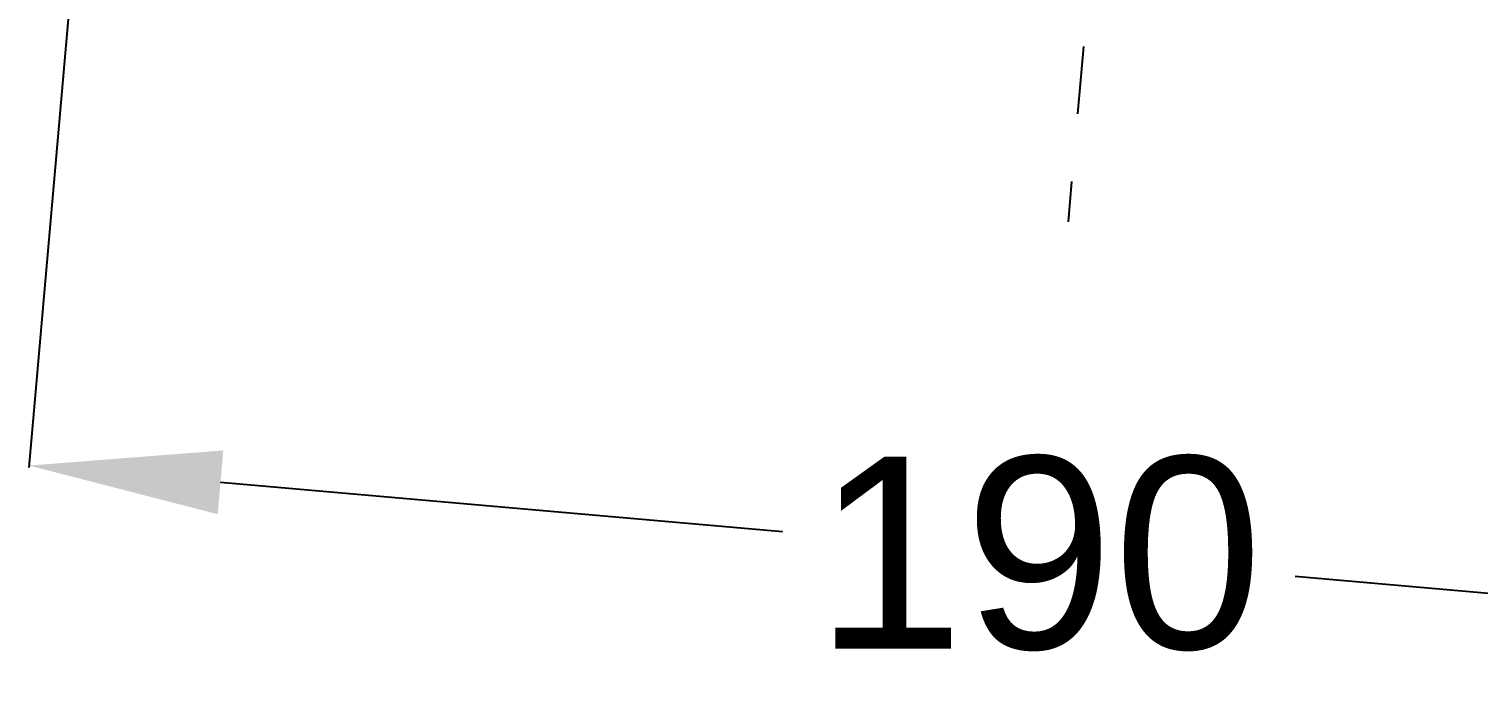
# Model space of a CAD drawing. Header units: millimetres. Extents: x 2433 to 4809, y -10272 to -6912.
# Drawn here: x 3880.3 to 4016.1, y -8075.4 to -8014.4 of the extents above; entities that cross this region are included whole.
import ezdxf

# ---------------------------------------------------------------- set-up
doc = ezdxf.new("R2010")
doc.units = ezdxf.units.MM
doc.linetypes.add('CENTERX2', pattern=[101.6, 63.5, -12.7, 12.7, -12.7])
doc.layers.add('CENTER', color=1, linetype='CENTERX2')
doc.layers.add('DIM', color=3, linetype='Continuous', lineweight=13)
doc.styles.add('ARIAL', font='arial.ttf')
doc.dimstyles.get("Standard").update_dxf_attribs({"dimtxt": 15, "dimasz": 15, "dimexe": 0.18, "dimexo": 0.0625, "dimgap": 4, "dimtad": 0, "dimtih": 1, "dimtoh": 1, "dimdec": 1, "dimdsep": 46, "dimtxsty": 'ARIAL', "dimcen": 0, "dimclrd": 3, "dimclre": 3, "dimclrt": 3, "dimadec": 0, "dimazin": 0, "dimtfac": 1, "dimtdec": 1, "dimtofl": 0, "dimtmove": 0, "dimatfit": 3, "dimfxl": 1, "dimtolj": 1, "dimtzin": 0, "dimarcsym": 0})

# ---------------------------------------------------------------- blocks, each defined once
blk = doc.blocks.new('*D39')
at = {"layer": 'Defpoints', "color": 0, "transparency": 16777216}
for p in [(3885.38, -7997.38), (4074.62, -8013.97), (4069.54, -8071.93)]:
    blk.add_point(p, dxfattribs=at)
at = {"layer": 'DIM', "color": 3, "lineweight": -2, "transparency": 16777216}
for p, q in [((3885.37, -7997.44), (3880.28, -8055.51)), ((4074.61, -8014.03), (4069.52, -8072.11)), ((3898.23, -8056.91), (3950.91, -8061.53)), ((4051.61, -8070.35), (3998.93, -8065.74))]:
    blk.add_line(p, q, dxfattribs=at)
at = {"layer": 'DIM', "color": 3, "transparency": 16777216}
for points in [[(3898.49, -8053.92), (3897.97, -8059.9), (3880.3, -8055.34)], [(4051.87, -8067.37), (4051.35, -8073.34), (4069.54, -8071.93)]]:
    blk.add_solid(points, dxfattribs=at)
at = {"layer": 'DIM', "color": 3, "transparency": 16777216, "insert": (3974.92, -8063.63), "char_height": 18, "attachment_point": 5, "style": 'ARIAL'}
blk.add_mtext('\\A1;190', dxfattribs=at)

msp = doc.modelspace()

# ---------------------------------------------------------------- linework, layer by layer
at = {"layer": 'CENTER', "ltscale": 0.5}
msp.add_line((3991.24, -7876.88), (3977.66, -8032.49), dxfattribs=at)

# ---------------------------------------------------------------- dimensions: what is measured, and where the dimension line sits
at = {"layer": 'DIM', "color": 3}
dim = msp.add_aligned_dim(p1=(3885.38, -7997.38), p2=(4074.62, -8013.97), distance=-58.18, dimstyle='Standard', override={"dimtxt": 18, "dimasz": 18, "dimgap": 5}, dxfattribs=at)
dim.commit()
dim.dimension.update_dxf_attribs({"geometry": '*D39', "text_midpoint": (3974.92, -8063.63)})

doc.saveas('drawing.dxf')
